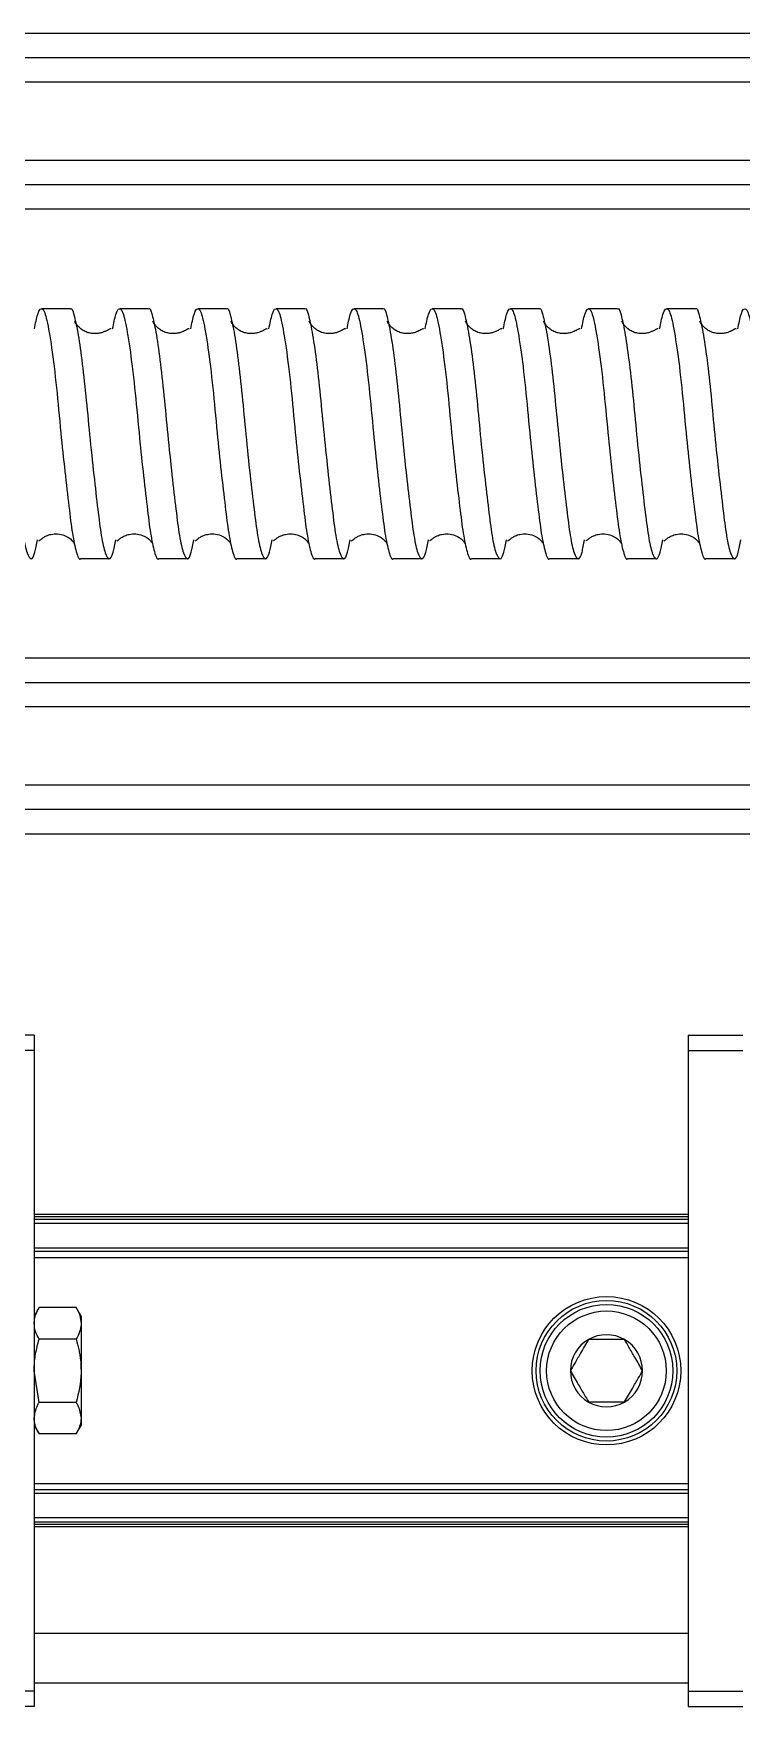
# Model space of a CAD drawing. Header units: millimetres. Extents: x 0 to 279, y 0 to 216.
# Drawn here: x 131.52 to 139.07, y 156.34 to 174.19 of the extents above; entities that cross this region are included whole.
import ezdxf

# ---------------------------------------------------------------- set-up
doc = ezdxf.new("R2010")
doc.units = ezdxf.units.MM

msp = doc.modelspace()

# ---------------------------------------------------------------- linework, layer by layer
at = {"color": 8, "linetype": 'Continuous', "lineweight": 25}
for p, q in [((230.632, 174.193), (122.071, 174.193)), ((230.632, 173.672), (122.071, 173.672)), ((230.632, 172.837), (122.071, 172.837)), ((230.632, 172.316), (122.071, 172.316)), ((230.632, 167.526), (122.071, 167.526)), ((230.632, 167.005), (122.071, 167.005)), ((230.632, 166.17), (122.071, 166.17)), ((230.632, 165.649), (122.071, 165.649)), ((138.504, 161.563), (131.53, 161.563)), ((138.504, 161.491), (131.53, 161.491)), ((138.504, 158.351), (131.53, 158.351)), ((138.504, 158.279), (131.53, 158.279)), ((138.504, 157.116), (131.53, 157.116))]:
    msp.add_line(p, q, dxfattribs=at)
at = {"color": 7, "linetype": 'Continuous', "lineweight": 25}
for p, q in [((230.632, 173.931), (122.071, 173.931)), ((230.632, 172.578), (122.071, 172.578)), ((131.913, 171.254), (131.609, 171.254)), ((132.746, 171.254), (132.442, 171.254)), ((133.58, 171.254), (133.275, 171.254)), ((134.413, 171.254), (134.109, 171.254)), ((135.246, 171.254), (134.942, 171.254)), ((136.08, 171.254), (135.775, 171.254)), ((136.913, 171.254), (136.609, 171.254)), ((137.746, 171.254), (137.442, 171.254)), ((138.58, 171.254), (138.275, 171.254)), ((132.026, 168.588), (132.33, 168.588)), ((132.859, 168.588), (133.163, 168.588)), ((133.692, 168.588), (133.996, 168.588)), ((134.526, 168.588), (134.83, 168.588)), ((135.359, 168.588), (135.663, 168.588)), ((136.192, 168.588), (136.496, 168.588)), ((137.026, 168.588), (137.33, 168.588)), ((137.859, 168.588), (138.163, 168.588)), ((138.692, 168.588), (138.996, 168.588)), ((230.632, 167.264), (122.071, 167.264)), ((230.632, 165.911), (122.071, 165.911)), ((131.53, 163.504), (130.946, 163.504)), ((131.53, 163.504), (131.53, 163.34)), ((138.504, 163.504), (139.087, 163.504)), ((138.504, 163.504), (138.504, 163.34)), ((131.53, 163.34), (130.946, 163.34)), ((131.53, 163.34), (131.53, 156.502)), ((138.504, 163.34), (139.087, 163.34)), ((138.504, 163.34), (138.504, 156.502)), ((138.504, 161.588), (131.53, 161.588)), ((138.504, 161.536), (131.53, 161.536)), ((138.504, 161.229), (131.53, 161.229)), ((138.504, 161.193), (131.53, 161.193)), ((138.504, 161.127), (131.53, 161.127)), ((131.582, 160.595), (131.53, 160.504)), ((131.977, 160.595), (131.582, 160.595)), ((132.03, 160.504), (131.977, 160.595)), ((132.03, 160.504), (132.03, 160.426)), ((132.03, 160.426), (132.03, 159.921)), ((131.977, 160.258), (131.582, 160.258)), ((131.582, 159.584), (131.53, 159.921)), ((132.03, 159.921), (132.03, 159.416)), ((131.977, 159.584), (131.582, 159.584)), ((131.53, 159.338), (131.582, 159.248)), ((131.977, 159.248), (132.03, 159.338)), ((132.03, 159.416), (132.03, 159.338)), ((131.977, 159.248), (131.582, 159.248)), ((138.504, 158.715), (131.53, 158.715)), ((138.504, 158.649), (131.53, 158.649)), ((138.504, 158.613), (131.53, 158.613)), ((138.504, 158.306), (131.53, 158.306)), ((138.504, 158.254), (131.53, 158.254)), ((131.53, 156.502), (130.946, 156.502)), ((138.504, 156.588), (131.53, 156.588)), ((131.53, 156.502), (131.53, 156.338)), ((138.504, 156.502), (139.087, 156.502)), ((138.504, 156.502), (138.504, 156.338)), ((131.53, 156.338), (130.946, 156.338)), ((138.504, 156.338), (139.087, 156.338))]:
    msp.add_line(p, q, dxfattribs=at)
for radius in [0.792, 0.75, 0.708, 0.638]:
    msp.add_circle((137.632, 159.921), radius, dxfattribs=at)
for start, end in [(120, 180), (60, 120), (0, 60), (180, 240), (300, 0), (240, 300)]:
    msp.add_arc((137.632, 159.921), 0.385, start, end, dxfattribs=at)
for points, knots in [([(131.08, 171.252), (131.08, 171.253), (131.095, 171.274), (131.12, 171.199), (131.16, 171.022), (131.205, 170.719), (131.247, 170.337), (131.286, 169.905), (131.331, 169.48), (131.375, 169.106), (131.411, 168.817), (131.454, 168.629), (131.498, 168.568), (131.533, 168.619), (131.556, 168.741), (131.566, 168.79)], [0, 0, 0, 0, 0.003424, 0.085948, 0.169148, 0.254933, 0.342981, 0.428868, 0.518377, 0.603336, 0.685003, 0.769612, 0.855299, 0.941726, 1, 1, 1, 1]), ([(131.532, 171.039), (131.544, 171.097), (131.572, 171.24), (131.62, 171.279), (131.664, 171.155), (131.716, 170.857), (131.768, 170.428), (131.81, 169.955), (131.857, 169.513), (131.9, 169.14), (131.937, 168.838), (131.979, 168.649), (132.011, 168.566), (132.025, 168.589), (132.026, 168.59)], [0, 0, 0, 0, 0.0703568, 0.1722196, 0.2699559, 0.3712074, 0.4741337, 0.5734583, 0.6583141, 0.7430129, 0.8243011, 0.90809, 0.9973435, 1, 1, 1, 1]), ([(131.913, 171.252), (131.914, 171.253), (131.928, 171.274), (131.953, 171.199), (131.993, 171.022), (132.038, 170.719), (132.08, 170.337), (132.12, 169.905), (132.165, 169.48), (132.208, 169.106), (132.245, 168.817), (132.287, 168.629), (132.332, 168.568), (132.366, 168.619), (132.39, 168.741), (132.399, 168.79)], [0, 0, 0, 0, 0.003424, 0.085948, 0.169148, 0.254933, 0.342981, 0.428868, 0.518377, 0.603336, 0.685003, 0.769612, 0.855299, 0.941726, 1, 1, 1, 1]), ([(132.366, 171.039), (132.377, 171.097), (132.405, 171.24), (132.453, 171.279), (132.497, 171.155), (132.549, 170.857), (132.601, 170.428), (132.644, 169.955), (132.69, 169.513), (132.733, 169.14), (132.77, 168.838), (132.812, 168.649), (132.844, 168.566), (132.858, 168.589), (132.859, 168.59)], [0, 0, 0, 0, 0.070357, 0.17222, 0.269956, 0.371207, 0.474134, 0.573458, 0.658314, 0.743013, 0.824301, 0.90809, 0.997344, 1, 1, 1, 1]), ([(132.746, 171.252), (132.747, 171.253), (132.762, 171.274), (132.787, 171.199), (132.827, 171.022), (132.871, 170.719), (132.914, 170.337), (132.953, 169.905), (132.998, 169.48), (133.041, 169.106), (133.078, 168.817), (133.12, 168.629), (133.165, 168.568), (133.2, 168.619), (133.223, 168.741), (133.233, 168.79)], [0, 0, 0, 0, 0.003424, 0.085948, 0.169148, 0.254933, 0.342981, 0.428868, 0.518377, 0.603336, 0.685003, 0.769612, 0.855299, 0.941726, 1, 1, 1, 1]), ([(133.199, 171.039), (133.21, 171.097), (133.239, 171.24), (133.287, 171.279), (133.331, 171.155), (133.383, 170.857), (133.435, 170.428), (133.477, 169.955), (133.523, 169.513), (133.567, 169.14), (133.604, 168.838), (133.646, 168.649), (133.677, 168.566), (133.692, 168.589), (133.692, 168.59)], [0, 0, 0, 0, 0.070357, 0.17222, 0.269956, 0.371207, 0.474134, 0.573458, 0.658314, 0.743013, 0.824301, 0.90809, 0.997344, 1, 1, 1, 1]), ([(133.58, 171.252), (133.58, 171.253), (133.595, 171.274), (133.62, 171.199), (133.66, 171.022), (133.705, 170.719), (133.747, 170.337), (133.786, 169.905), (133.831, 169.48), (133.875, 169.106), (133.911, 168.817), (133.954, 168.629), (133.998, 168.568), (134.033, 168.619), (134.056, 168.741), (134.066, 168.79)], [0, 0, 0, 0, 0.003424, 0.085948, 0.169148, 0.254933, 0.342981, 0.428868, 0.518377, 0.603336, 0.685003, 0.769612, 0.855299, 0.941726, 1, 1, 1, 1]), ([(134.032, 171.039), (134.044, 171.097), (134.072, 171.24), (134.12, 171.279), (134.164, 171.155), (134.216, 170.857), (134.268, 170.428), (134.31, 169.955), (134.357, 169.513), (134.4, 169.14), (134.437, 168.838), (134.479, 168.649), (134.511, 168.566), (134.525, 168.589), (134.526, 168.59)], [0, 0, 0, 0, 0.070357, 0.17222, 0.269956, 0.371207, 0.474134, 0.573458, 0.658314, 0.743013, 0.824301, 0.90809, 0.997344, 1, 1, 1, 1]), ([(134.413, 171.252), (134.414, 171.253), (134.428, 171.274), (134.453, 171.199), (134.493, 171.022), (134.538, 170.719), (134.58, 170.337), (134.62, 169.905), (134.665, 169.48), (134.708, 169.106), (134.745, 168.817), (134.787, 168.629), (134.832, 168.568), (134.866, 168.619), (134.89, 168.741), (134.899, 168.79)], [0, 0, 0, 0, 0.003424, 0.085948, 0.169148, 0.254933, 0.342981, 0.428868, 0.518377, 0.603336, 0.685003, 0.769612, 0.855299, 0.941726, 1, 1, 1, 1]), ([(134.866, 171.039), (134.877, 171.097), (134.905, 171.24), (134.953, 171.279), (134.997, 171.155), (135.049, 170.857), (135.101, 170.428), (135.144, 169.955), (135.19, 169.513), (135.233, 169.14), (135.27, 168.838), (135.312, 168.649), (135.344, 168.566), (135.358, 168.589), (135.359, 168.59)], [0, 0, 0, 0, 0.070357, 0.17222, 0.269956, 0.371207, 0.474134, 0.573458, 0.658314, 0.743013, 0.824301, 0.90809, 0.997344, 1, 1, 1, 1]), ([(135.246, 171.252), (135.247, 171.253), (135.262, 171.274), (135.287, 171.199), (135.327, 171.022), (135.371, 170.719), (135.414, 170.337), (135.453, 169.905), (135.498, 169.48), (135.541, 169.106), (135.578, 168.817), (135.62, 168.629), (135.665, 168.568), (135.7, 168.619), (135.723, 168.741), (135.733, 168.79)], [0, 0, 0, 0, 0.003424, 0.085948, 0.169148, 0.254933, 0.342981, 0.428868, 0.518377, 0.603336, 0.685003, 0.769612, 0.855299, 0.941726, 1, 1, 1, 1]), ([(135.699, 171.039), (135.71, 171.097), (135.739, 171.24), (135.787, 171.279), (135.831, 171.155), (135.883, 170.857), (135.935, 170.428), (135.977, 169.955), (136.023, 169.513), (136.067, 169.14), (136.104, 168.838), (136.146, 168.649), (136.177, 168.566), (136.192, 168.589), (136.192, 168.59)], [0, 0, 0, 0, 0.0703568, 0.1722196, 0.2699559, 0.3712074, 0.4741337, 0.5734583, 0.6583141, 0.7430129, 0.8243011, 0.90809, 0.9973435, 1, 1, 1, 1]), ([(136.08, 171.252), (136.08, 171.253), (136.095, 171.274), (136.12, 171.199), (136.16, 171.022), (136.205, 170.719), (136.247, 170.337), (136.286, 169.905), (136.331, 169.48), (136.375, 169.106), (136.411, 168.817), (136.454, 168.629), (136.498, 168.568), (136.533, 168.619), (136.556, 168.741), (136.566, 168.79)], [0, 0, 0, 0, 0.003424, 0.085948, 0.169148, 0.254933, 0.342981, 0.428868, 0.518377, 0.603336, 0.685003, 0.769612, 0.855299, 0.941726, 1, 1, 1, 1]), ([(136.532, 171.039), (136.544, 171.097), (136.572, 171.24), (136.62, 171.279), (136.664, 171.155), (136.716, 170.857), (136.768, 170.428), (136.81, 169.955), (136.857, 169.513), (136.9, 169.14), (136.937, 168.838), (136.979, 168.649), (137.011, 168.566), (137.025, 168.589), (137.026, 168.59)], [0, 0, 0, 0, 0.0703568, 0.1722196, 0.2699559, 0.3712074, 0.4741337, 0.5734583, 0.6583141, 0.7430129, 0.8243011, 0.90809, 0.9973435, 1, 1, 1, 1]), ([(136.913, 171.252), (136.914, 171.253), (136.928, 171.274), (136.953, 171.199), (136.993, 171.022), (137.038, 170.719), (137.08, 170.337), (137.12, 169.905), (137.165, 169.48), (137.208, 169.106), (137.245, 168.817), (137.287, 168.629), (137.332, 168.568), (137.366, 168.619), (137.39, 168.741), (137.399, 168.79)], [0, 0, 0, 0, 0.003424, 0.085948, 0.169148, 0.254933, 0.342981, 0.428868, 0.518377, 0.603336, 0.685003, 0.769612, 0.855299, 0.941726, 1, 1, 1, 1]), ([(137.366, 171.042), (137.378, 171.099), (137.406, 171.24), (137.453, 171.279), (137.497, 171.155), (137.549, 170.857), (137.601, 170.428), (137.644, 169.955), (137.69, 169.513), (137.733, 169.14), (137.77, 168.838), (137.812, 168.649), (137.844, 168.566), (137.858, 168.589), (137.859, 168.59)], [0, 0, 0, 0, 0.068826, 0.170857, 0.268754, 0.370172, 0.473268, 0.572756, 0.657752, 0.74259, 0.824012, 0.907939, 0.997339, 1, 1, 1, 1]), ([(137.746, 171.252), (137.747, 171.253), (137.762, 171.274), (137.787, 171.199), (137.827, 171.022), (137.871, 170.719), (137.914, 170.337), (137.953, 169.905), (137.998, 169.48), (138.041, 169.106), (138.078, 168.817), (138.12, 168.629), (138.165, 168.568), (138.2, 168.619), (138.223, 168.741), (138.233, 168.79)], [0, 0, 0, 0, 0.003424, 0.085948, 0.169148, 0.254933, 0.342981, 0.428868, 0.518377, 0.603336, 0.685003, 0.769612, 0.855299, 0.941726, 1, 1, 1, 1]), ([(138.199, 171.039), (138.21, 171.097), (138.239, 171.24), (138.287, 171.279), (138.331, 171.155), (138.383, 170.857), (138.435, 170.428), (138.477, 169.955), (138.523, 169.513), (138.567, 169.14), (138.604, 168.838), (138.646, 168.649), (138.677, 168.566), (138.692, 168.589), (138.692, 168.59)], [0, 0, 0, 0, 0.070357, 0.17222, 0.269956, 0.371207, 0.474134, 0.573458, 0.658314, 0.743013, 0.824301, 0.90809, 0.997344, 1, 1, 1, 1]), ([(138.58, 171.252), (138.58, 171.253), (138.595, 171.274), (138.62, 171.199), (138.66, 171.022), (138.705, 170.719), (138.747, 170.337), (138.786, 169.905), (138.831, 169.48), (138.875, 169.106), (138.911, 168.817), (138.954, 168.629), (138.998, 168.568), (139.033, 168.619), (139.056, 168.741), (139.066, 168.79)], [0, 0, 0, 0, 0.003424, 0.085948, 0.169148, 0.254933, 0.342981, 0.428868, 0.518377, 0.603336, 0.685003, 0.769612, 0.855299, 0.941726, 1, 1, 1, 1]), ([(139.032, 171.039), (139.044, 171.097), (139.072, 171.24), (139.12, 171.279), (139.164, 171.155), (139.216, 170.857), (139.268, 170.428), (139.31, 169.955), (139.357, 169.513), (139.4, 169.14), (139.437, 168.838), (139.479, 168.649), (139.511, 168.566), (139.525, 168.589), (139.526, 168.59)], [0, 0, 0, 0, 0.070357, 0.17222, 0.269956, 0.371207, 0.474134, 0.573458, 0.658314, 0.743013, 0.824301, 0.90809, 0.997344, 1, 1, 1, 1]), ([(132.348, 171.038), (132.348, 171.039), (132.346, 171.045), (132.33, 171.035), (132.299, 171.018), (132.259, 171.002), (132.222, 170.992), (132.178, 170.988), (132.129, 170.992), (132.08, 171.007), (132.037, 171.031), (132.004, 171.06), (131.969, 171.103), (131.965, 171.114), (131.963, 171.122)], [0, 0, 0, 0, 0.031743, 0.153714, 0.26991, 0.325158, 0.378742, 0.432426, 0.487382, 0.545636, 0.611184, 0.687137, 0.776184, 1, 1, 1, 1]), ([(133.181, 171.038), (133.181, 171.039), (133.179, 171.045), (133.163, 171.035), (133.132, 171.018), (133.093, 171.002), (133.055, 170.992), (133.012, 170.988), (132.962, 170.992), (132.913, 171.007), (132.871, 171.031), (132.837, 171.06), (132.803, 171.103), (132.799, 171.114), (132.796, 171.122)], [0, 0, 0, 0, 0.031743, 0.153714, 0.26991, 0.325158, 0.378742, 0.432426, 0.487382, 0.545636, 0.611184, 0.687137, 0.776184, 1, 1, 1, 1]), ([(134.015, 171.038), (134.014, 171.039), (134.012, 171.045), (133.996, 171.035), (133.966, 171.018), (133.926, 171.002), (133.889, 170.992), (133.845, 170.988), (133.796, 170.992), (133.746, 171.007), (133.704, 171.031), (133.67, 171.06), (133.636, 171.103), (133.632, 171.114), (133.629, 171.122)], [0, 0, 0, 0, 0.031743, 0.153714, 0.26991, 0.325158, 0.378742, 0.432426, 0.487382, 0.545636, 0.611184, 0.687137, 0.776184, 1, 1, 1, 1]), ([(134.848, 171.038), (134.848, 171.039), (134.846, 171.045), (134.83, 171.035), (134.799, 171.018), (134.759, 171.002), (134.722, 170.992), (134.678, 170.988), (134.629, 170.992), (134.58, 171.007), (134.537, 171.031), (134.504, 171.06), (134.469, 171.103), (134.465, 171.114), (134.463, 171.122)], [0, 0, 0, 0, 0.031743, 0.153714, 0.26991, 0.325158, 0.378742, 0.432426, 0.487382, 0.545636, 0.611184, 0.687137, 0.776184, 1, 1, 1, 1]), ([(135.681, 171.038), (135.681, 171.039), (135.679, 171.045), (135.663, 171.035), (135.632, 171.018), (135.593, 171.002), (135.555, 170.992), (135.512, 170.988), (135.462, 170.992), (135.413, 171.007), (135.371, 171.031), (135.337, 171.06), (135.303, 171.103), (135.299, 171.114), (135.296, 171.122)], [0, 0, 0, 0, 0.031743, 0.153714, 0.26991, 0.325158, 0.378742, 0.432426, 0.487382, 0.545636, 0.611184, 0.687137, 0.776184, 1, 1, 1, 1]), ([(136.515, 171.038), (136.514, 171.039), (136.512, 171.045), (136.496, 171.035), (136.466, 171.018), (136.426, 171.002), (136.389, 170.992), (136.345, 170.988), (136.296, 170.992), (136.246, 171.007), (136.204, 171.031), (136.17, 171.06), (136.136, 171.103), (136.132, 171.114), (136.129, 171.122)], [0, 0, 0, 0, 0.031743, 0.153714, 0.26991, 0.325158, 0.378742, 0.432426, 0.487382, 0.545636, 0.611184, 0.687137, 0.776184, 1, 1, 1, 1]), ([(137.348, 171.038), (137.348, 171.039), (137.346, 171.045), (137.33, 171.035), (137.299, 171.018), (137.259, 171.002), (137.222, 170.992), (137.178, 170.988), (137.129, 170.992), (137.08, 171.007), (137.037, 171.031), (137.004, 171.06), (136.969, 171.103), (136.965, 171.114), (136.963, 171.122)], [0, 0, 0, 0, 0.031743, 0.153714, 0.26991, 0.325158, 0.378742, 0.432426, 0.487382, 0.545636, 0.611184, 0.687137, 0.776184, 1, 1, 1, 1]), ([(138.181, 171.038), (138.181, 171.039), (138.179, 171.045), (138.163, 171.035), (138.132, 171.018), (138.093, 171.002), (138.055, 170.992), (138.012, 170.988), (137.962, 170.992), (137.913, 171.007), (137.871, 171.031), (137.837, 171.06), (137.803, 171.103), (137.799, 171.114), (137.796, 171.122)], [0, 0, 0, 0, 0.031743, 0.153714, 0.26991, 0.325158, 0.378742, 0.432426, 0.487382, 0.545636, 0.611184, 0.687137, 0.776184, 1, 1, 1, 1]), ([(139.015, 171.038), (139.014, 171.039), (139.012, 171.045), (138.996, 171.035), (138.966, 171.018), (138.926, 171.002), (138.889, 170.992), (138.845, 170.988), (138.796, 170.992), (138.746, 171.007), (138.704, 171.031), (138.67, 171.06), (138.636, 171.103), (138.632, 171.114), (138.629, 171.122)], [0, 0, 0, 0, 0.031743, 0.153714, 0.26991, 0.325158, 0.378742, 0.432426, 0.487382, 0.545636, 0.611184, 0.687137, 0.776184, 1, 1, 1, 1]), ([(131.578, 168.782), (131.579, 168.78), (131.581, 168.776), (131.6, 168.794), (131.624, 168.812), (131.663, 168.834), (131.715, 168.851), (131.782, 168.855), (131.864, 168.836), (131.92, 168.798), (131.95, 168.763), (131.958, 168.75), (131.957, 168.754), (131.956, 168.757)], [0, 0, 0, 0, 0.152825, 0.239803, 0.309786, 0.369094, 0.443711, 0.543908, 0.655705, 0.811143, 0.857396, 0.912287, 1, 1, 1, 1]), ([(132.411, 168.782), (132.413, 168.78), (132.415, 168.776), (132.434, 168.794), (132.457, 168.812), (132.497, 168.834), (132.549, 168.851), (132.615, 168.855), (132.697, 168.836), (132.753, 168.798), (132.784, 168.763), (132.792, 168.75), (132.79, 168.754), (132.79, 168.757)], [0, 0, 0, 0, 0.152825, 0.239803, 0.309786, 0.369094, 0.443711, 0.543908, 0.655705, 0.811143, 0.857396, 0.912287, 1, 1, 1, 1]), ([(133.245, 168.782), (133.246, 168.78), (133.248, 168.776), (133.267, 168.794), (133.29, 168.812), (133.33, 168.834), (133.382, 168.851), (133.448, 168.855), (133.531, 168.836), (133.586, 168.798), (133.617, 168.763), (133.625, 168.75), (133.624, 168.754), (133.623, 168.757)], [0, 0, 0, 0, 0.152825, 0.239803, 0.309786, 0.369094, 0.443711, 0.543908, 0.655705, 0.811143, 0.857396, 0.912287, 1, 1, 1, 1]), ([(134.078, 168.782), (134.079, 168.78), (134.081, 168.776), (134.1, 168.794), (134.124, 168.812), (134.163, 168.834), (134.215, 168.851), (134.282, 168.855), (134.364, 168.836), (134.42, 168.798), (134.45, 168.763), (134.458, 168.75), (134.457, 168.754), (134.456, 168.757)], [0, 0, 0, 0, 0.152825, 0.239803, 0.309786, 0.369094, 0.443711, 0.543908, 0.655705, 0.811143, 0.857396, 0.912287, 1, 1, 1, 1]), ([(134.911, 168.782), (134.913, 168.78), (134.915, 168.776), (134.934, 168.794), (134.957, 168.812), (134.997, 168.834), (135.049, 168.851), (135.115, 168.855), (135.197, 168.836), (135.253, 168.798), (135.284, 168.763), (135.292, 168.75), (135.29, 168.754), (135.29, 168.757)], [0, 0, 0, 0, 0.152825, 0.239803, 0.309786, 0.369094, 0.443711, 0.543908, 0.655705, 0.811143, 0.857396, 0.912287, 1, 1, 1, 1]), ([(135.745, 168.782), (135.746, 168.78), (135.748, 168.776), (135.767, 168.794), (135.79, 168.812), (135.83, 168.834), (135.882, 168.851), (135.948, 168.855), (136.031, 168.836), (136.086, 168.798), (136.117, 168.763), (136.125, 168.75), (136.124, 168.754), (136.123, 168.757)], [0, 0, 0, 0, 0.152825, 0.239803, 0.309786, 0.369094, 0.443711, 0.543908, 0.655705, 0.811143, 0.857396, 0.912287, 1, 1, 1, 1]), ([(136.578, 168.782), (136.579, 168.78), (136.581, 168.776), (136.6, 168.794), (136.624, 168.812), (136.663, 168.834), (136.715, 168.851), (136.782, 168.855), (136.864, 168.836), (136.92, 168.798), (136.95, 168.763), (136.958, 168.75), (136.957, 168.754), (136.956, 168.757)], [0, 0, 0, 0, 0.152825, 0.239803, 0.309786, 0.369094, 0.443711, 0.543908, 0.655705, 0.811143, 0.857396, 0.912287, 1, 1, 1, 1]), ([(137.411, 168.782), (137.413, 168.78), (137.415, 168.776), (137.434, 168.794), (137.457, 168.812), (137.497, 168.834), (137.549, 168.851), (137.615, 168.855), (137.697, 168.836), (137.753, 168.798), (137.784, 168.763), (137.792, 168.75), (137.79, 168.754), (137.79, 168.757)], [0, 0, 0, 0, 0.152825, 0.239803, 0.309786, 0.369094, 0.443711, 0.543908, 0.655705, 0.811143, 0.857396, 0.912287, 1, 1, 1, 1]), ([(138.245, 168.782), (138.246, 168.78), (138.248, 168.776), (138.267, 168.794), (138.29, 168.812), (138.33, 168.834), (138.382, 168.851), (138.448, 168.855), (138.531, 168.836), (138.586, 168.798), (138.617, 168.763), (138.625, 168.75), (138.624, 168.754), (138.623, 168.757)], [0, 0, 0, 0, 0.152825, 0.239803, 0.309786, 0.369094, 0.443711, 0.543908, 0.655705, 0.811143, 0.857396, 0.912287, 1, 1, 1, 1]), ([(131.53, 160.426), (131.53, 160.43), (131.53, 160.46), (131.541, 160.517), (131.568, 160.569), (131.582, 160.595)], [0, 0, 0, 0, 0.070036, 0.530757, 1, 1, 1, 1]), ([(131.977, 160.595), (131.992, 160.567), (132.021, 160.512), (132.027, 160.455), (132.03, 160.426)], [0, 0, 0, 0, 0.495458, 1, 1, 1, 1]), ([(131.582, 160.258), (131.567, 160.285), (131.538, 160.34), (131.532, 160.397), (131.53, 160.426)], [0, 0, 0, 0, 0.495458, 1, 1, 1, 1]), ([(132.03, 160.426), (132.029, 160.422), (132.029, 160.392), (132.018, 160.335), (131.991, 160.284), (131.977, 160.258)], [0, 0, 0, 0, 0.070036, 0.530757, 1, 1, 1, 1]), ([(131.53, 159.921), (131.53, 159.929), (131.53, 159.99), (131.541, 160.103), (131.568, 160.206), (131.582, 160.258)], [0, 0, 0, 0, 0.070036, 0.530757, 1, 1, 1, 1]), ([(131.977, 160.258), (131.987, 160.222), (132.002, 160.167), (132.016, 160.093), (132.026, 160.017), (132.028, 159.96), (132.03, 159.921)], [0, 0, 0, 0, 0.329812, 0.495383, 0.659853, 1, 1, 1, 1]), ([(137.44, 160.254), (137.412, 160.207), (137.365, 160.125), (137.297, 160.006), (137.262, 159.947), (137.247, 159.921)], [0, 0, 0, 0, 0.439122, 0.751371, 1, 1, 1, 1]), ([(137.825, 160.254), (137.803, 160.254), (137.741, 160.254), (137.628, 160.254), (137.518, 160.254), (137.459, 160.254), (137.44, 160.254)], [0, 0, 0, 0, 0.180942, 0.506293, 0.843975, 1, 1, 1, 1]), ([(138.017, 159.921), (137.99, 159.969), (137.942, 160.05), (137.874, 160.169), (137.84, 160.228), (137.825, 160.254)], [0, 0, 0, 0, 0.439122, 0.751371, 1, 1, 1, 1]), ([(132.03, 159.921), (132.029, 159.913), (132.029, 159.799), (132.002, 159.688), (131.977, 159.584)], [0, 0, 0, 0, 0.070174, 1, 1, 1, 1]), ([(137.247, 159.921), (137.275, 159.873), (137.322, 159.792), (137.391, 159.673), (137.425, 159.614), (137.44, 159.588)], [0, 0, 0, 0, 0.439122, 0.751371, 1, 1, 1, 1]), ([(137.825, 159.588), (137.852, 159.635), (137.899, 159.717), (137.968, 159.836), (138.002, 159.895), (138.017, 159.921)], [0, 0, 0, 0, 0.439122, 0.751371, 1, 1, 1, 1]), ([(131.53, 159.416), (131.536, 159.461), (131.545, 159.518), (131.575, 159.573), (131.582, 159.584)], [0, 0, 0, 0, 0.794635, 1, 1, 1, 1]), ([(131.977, 159.584), (131.984, 159.573), (132.014, 159.518), (132.023, 159.461), (132.03, 159.416)], [0, 0, 0, 0, 0.205365, 1, 1, 1, 1]), ([(137.44, 159.588), (137.459, 159.588), (137.518, 159.588), (137.628, 159.588), (137.741, 159.588), (137.803, 159.588), (137.825, 159.588)], [0, 0, 0, 0, 0.156025, 0.493707, 0.819058, 1, 1, 1, 1]), ([(131.582, 159.248), (131.56, 159.29), (131.533, 159.346), (131.53, 159.403), (131.53, 159.416)], [0, 0, 0, 0, 0.772574, 1, 1, 1, 1]), ([(132.03, 159.416), (132.029, 159.403), (132.027, 159.346), (131.999, 159.29), (131.977, 159.248)], [0, 0, 0, 0, 0.227426, 1, 1, 1, 1])]:
    msp.add_open_spline(points, degree=3, knots=knots, dxfattribs=at)

doc.saveas('drawing.dxf')
